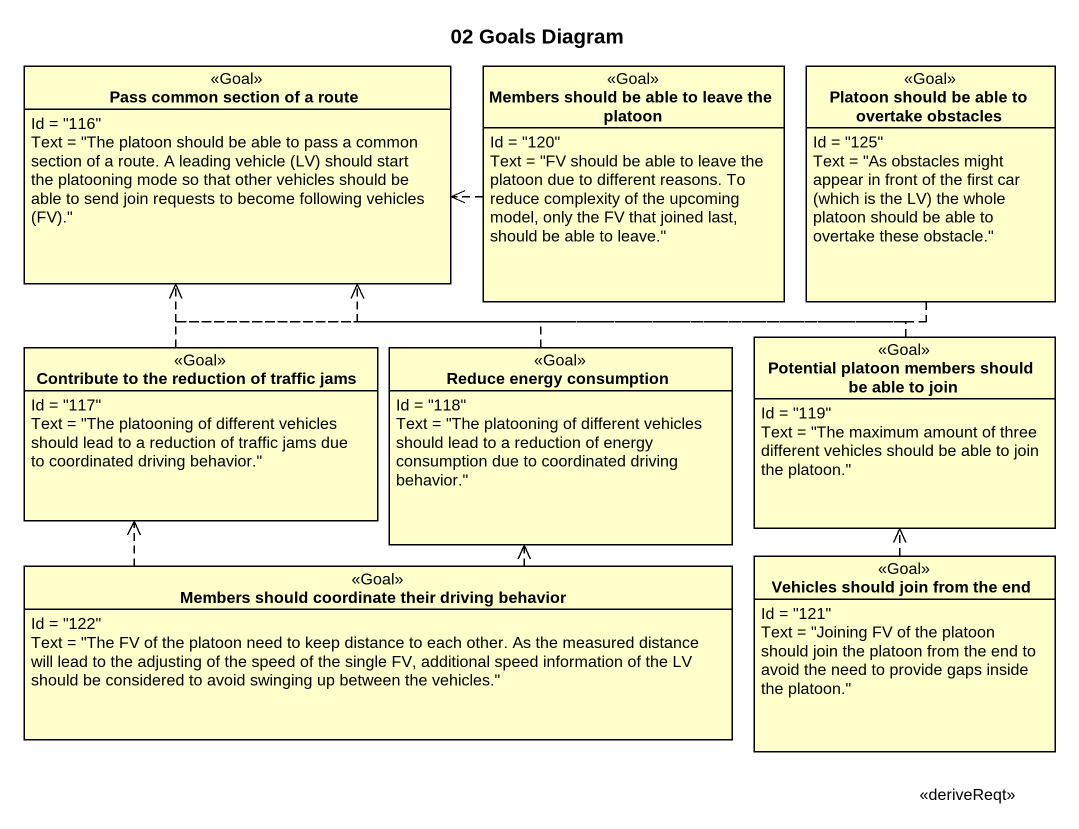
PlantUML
@startuml
title 02 Goals Diagram
hide circle
hide empty members
class "Pass common section of a route" as Pass_common_section_of_a <<Goal>> {
  Id = "116"
  {field} Text = "The platoon should be able to pass a common section of a route. A leading vehicle (LV) should start the platooning mode so that other vehicles should be able to send join requests to become following vehicles (FV)."
}
class "Members should be able to leave the platoon" as Members_should_be_able_to <<Goal>> {
  Id = "120"
  Text = "FV should be able to leave the platoon due to different reasons. To reduce complexity of the upcoming model, only the FV that joined last, should be able to leave."
}
class "Platoon should be able to overtake obstacles" as Platoon_should_be_able_to <<Goal>> {
  Id = "125"
  {field} Text = "As obstacles might appear in front of the first car (which is the LV) the whole platoon should be able to overtake these obstacle."
}
class "Contribute to the reduction of traffic jams" as Contribute_to_the_reduction <<Goal>> {
  Id = "117"
  Text = "The platooning of different vehicles should lead to a reduction of traffic jams due to coordinated driving behavior."
}
class "Reduce energy consumption" as Reduce_energy_consumption <<Goal>> {
  Id = "118"
  Text = "The platooning of different vehicles should lead to a reduction of energy consumption due to coordinated driving behavior."
}
class "Potential platoon members should be able to join" as Potential_platoon_members <<Goal>> {
  Id = "119"
  Text = "The maximum amount of three different vehicles should be able to join the platoon."
}
class "Members should coordinate their driving behavior" as Members_should_coordinate <<Goal>> {
  Id = "122"
  Text = "The FV of the platoon need to keep distance to each other. As the measured distance will lead to the adjusting of the speed of the single FV, additional speed information of the LV should be considered to avoid swinging up between the vehicles."
}
class "Vehicles should join from the end" as Vehicles_should_join_from <<Goal>> {
  Id = "121"
  Text = "Joining FV of the platoon should join the platoon from the end to avoid the need to provide gaps inside the platoon."
}
Members_should_be_able_to .left.> Pass_common_section_of_a
Platoon_should_be_able_to .left.> Pass_common_section_of_a
Contribute_to_the_reduction .up.> Pass_common_section_of_a
Reduce_energy_consumption .up.> Pass_common_section_of_a
Potential_platoon_members .left.> Pass_common_section_of_a
Members_should_coordinate .up.> Contribute_to_the_reduction
Members_should_coordinate .up.> Reduce_energy_consumption : <<deriveReqt>>
Vehicles_should_join_from .up.> Potential_platoon_members
@enduml
